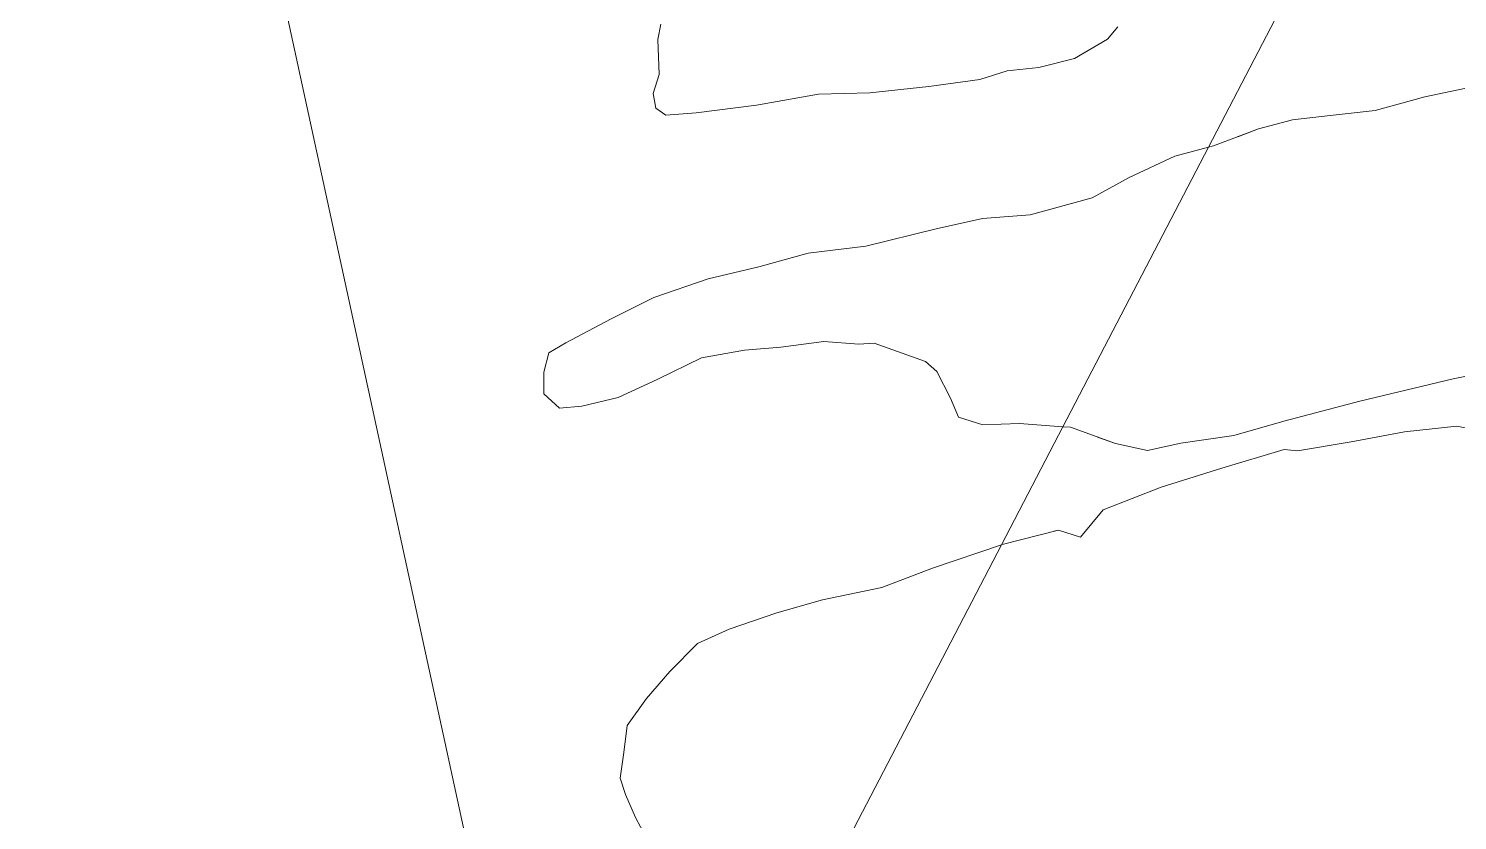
# Model space of a CAD drawing. Header units: metres. Extents: x 112942 to 118371, y 496117 to 499046.
# Drawn here: x 114179.6 to 114385.1, y 497804.7 to 497918.6 of the extents above; entities that cross this region are included whole.
import ezdxf

# ---------------------------------------------------------------- set-up
doc = ezdxf.new("R2010")
doc.units = ezdxf.units.M
doc.layers.add('B-WE-OG-TOPOKAART-G', color=7, linetype='Continuous', lineweight=18)

msp = doc.modelspace()

# ---------------------------------------------------------------- linework, layer by layer
at = {"layer": 'B-WE-OG-TOPOKAART-G'}
for points in [[(114271.595, 497752.315, -1.147), (114255.927, 497722.219, -1.028), (114248.059, 497776.262, -0.9), (114205.073, 497974.31, -1.105), (114213.534, 497984.513, -1.105), (114218.623, 497991.923, -1.105), (114216.11, 498004.473, -1.105), (114208.745, 498009.446, -1.105), (114208.222, 498009.719, -1.105), (114204.979, 498009.393, -1.105), (114195.868, 498007.225, -1.105), (114182.96, 498004.417, -1.105), (114181.363, 498011.655, -0.977), (114187.183, 498013.563, -0.977), (114190.344, 498015.42, -1.007), (114191.168, 498018.245, -0.983), (114190.183, 498022.506, -0.973), (114187.465, 498029.205, -1.01), (114186.559, 498036.409, -1.017), (114184.12, 498049.401, -1.037), (114181.023, 498066.084, -1.073), (114178.744, 498074.257, -1.08)], [(114388.177, 497910.368, -0.913), (114380.393, 497908.76, -0.883), (114373.234, 497906.785, -0.9), (114366.774, 497906.041, -0.91), (114361.362, 497905.416, -0.91), (114356.472, 497904.141, -0.853), (114349.979, 497901.7, -0.84), (114349.271, 497901.508, -0.84), (114360.011, 497922.138, -1.101), (114362.993, 497922.751, -1.101), (114374.172, 497924.785, -1.101), (114389.201, 497927.979, -1.101)], [(114360.011, 497922.138, -1.101), (114349.271, 497901.508, -0.84), (114344.425, 497900.197, -0.84), (114337.847, 497897.136, -0.887), (114332.552, 497894.201, -0.87), (114323.612, 497891.775, -0.93), (114316.787, 497891.249, -0.91), (114310.091, 497889.763, -0.88), (114299.994, 497887.254, -0.91), (114291.709, 497886.271, -0.9), (114284.623, 497884.316, -0.883), (114277.309, 497882.574, -0.87), (114269.518, 497879.912, -0.927), (114263.378, 497876.813, -0.923), (114256.838, 497873.357, -0.89), (114254.411, 497871.951, -0.89), (114253.683, 497869.133, -0.903), (114253.691, 497866.013, -0.947), (114255.916, 497863.961, -0.947), (114259.139, 497864.257, -0.917), (114264.349, 497865.503, -0.953), (114270.089, 497868.121, -0.987), (114276.379, 497871.224, -0.98), (114282.52, 497872.305, -1.037), (114287.77, 497872.747, -1.013), (114293.949, 497873.552, -0.977), (114298.981, 497873.183, -0.947), (114301.194, 497873.344, -0.947), (114308.561, 497870.662, -0.947), (114310.212, 497869.237, -1.013), (114312.155, 497865.419, -1.033), (114313.338, 497862.679, -1.033), (114316.839, 497861.581, -1.013), (114322.086, 497861.793, -0.99), (114328.343, 497861.312, -1.024), (114319.506, 497844.339, -0.913), (114309.583, 497840.954, -0.94), (114302.31, 497838.188, -0.94), (114293.768, 497836.435, -0.94), (114287.213, 497834.558, -0.927), (114280.335, 497832.175, -0.927), (114275.778, 497830.116, -0.943), (114271.79, 497826.125, -0.963), (114268.45, 497822.217, -1.017), (114265.643, 497818.363, -1.087), (114265.175, 497814.437, -1.127), (114264.672, 497810.76, -1.15), (114265.414, 497808.399, -1.15), (114266.84, 497805.091, -1.143), (114268.998, 497801.076, -1.09)], [(114336.215, 497918.803, -0.857), (114334.754, 497917.04, -0.973), (114330, 497914.256, -1.027), (114324.849, 497912.957, -1.023), (114320.333, 497912.501, -1.053), (114316.363, 497911.233, -0.967), (114309.068, 497910.249, -0.877), (114300.564, 497909.342, -0.927), (114293.171, 497909.11, -0.973), (114284.255, 497907.563, -1), (114275.602, 497906.424, -0.987), (114271.242, 497906.102, -0.993), (114269.791, 497907.099, -0.993), (114269.423, 497909.203, -0.957), (114270.257, 497911.949, -0.997), (114270.075, 497916.973, -1.003), (114270.509, 497919.184, -1.003)], [(114270.509, 497919.184, -1.003), (114270.075, 497916.973, -1.003), (114270.257, 497911.949, -0.997), (114269.423, 497909.203, -0.957), (114269.791, 497907.099, -0.993), (114271.242, 497906.102, -0.993), (114275.602, 497906.424, -0.987), (114284.255, 497907.563, -1), (114293.171, 497909.11, -0.973), (114300.564, 497909.342, -0.927), (114309.068, 497910.249, -0.877), (114316.363, 497911.233, -0.967), (114320.333, 497912.501, -1.053), (114324.849, 497912.957, -1.023), (114330, 497914.256, -1.027), (114334.754, 497917.04, -0.973), (114336.215, 497918.803, -0.857)], [(114328.343, 497861.312, -1.024), (114349.271, 497901.508, -0.84), (114349.979, 497901.7, -0.84), (114356.472, 497904.141, -0.853), (114361.362, 497905.416, -0.91), (114366.774, 497906.041, -0.91), (114373.234, 497906.785, -0.9), (114380.393, 497908.76, -0.883), (114388.177, 497910.368, -0.913)], [(114353.481, 497903.017, -0.847), (114356.472, 497904.141, -0.853), (114361.362, 497905.416, -0.91), (114366.774, 497906.041, -0.91), (114373.234, 497906.785, -0.9), (114380.393, 497908.76, -0.883), (114388.177, 497910.368, -0.913)], [(114388.177, 497910.368, -0.913), (114380.393, 497908.76, -0.883), (114373.234, 497906.785, -0.9), (114366.774, 497906.041, -0.91), (114361.362, 497905.416, -0.91), (114356.472, 497904.141, -0.853), (114353.481, 497903.017, -0.847)], [(114349.271, 497901.508, -0.84), (114328.343, 497861.312, -1.024), (114322.086, 497861.793, -0.99), (114316.839, 497861.581, -1.013), (114313.338, 497862.679, -1.033), (114312.155, 497865.419, -1.033), (114310.212, 497869.237, -1.013), (114308.561, 497870.662, -0.947), (114301.194, 497873.344, -0.947), (114298.981, 497873.183, -0.947), (114293.949, 497873.552, -0.977), (114287.77, 497872.747, -1.013), (114282.52, 497872.305, -1.037), (114276.379, 497871.224, -0.98), (114270.089, 497868.121, -0.987), (114264.349, 497865.503, -0.953), (114259.139, 497864.257, -0.917), (114255.916, 497863.961, -0.947), (114253.691, 497866.013, -0.947), (114253.683, 497869.133, -0.903), (114254.411, 497871.951, -0.89), (114256.838, 497873.357, -0.89), (114263.378, 497876.813, -0.923), (114269.518, 497879.912, -0.927), (114277.309, 497882.574, -0.87), (114284.623, 497884.316, -0.883), (114291.709, 497886.271, -0.9), (114299.994, 497887.254, -0.91), (114310.091, 497889.763, -0.88), (114316.787, 497891.249, -0.91), (114323.612, 497891.775, -0.93), (114332.552, 497894.201, -0.87), (114337.847, 497897.136, -0.887), (114344.425, 497900.197, -0.84), (114349.271, 497901.508, -0.84)], [(114386.931, 497860.996, -1), (114384.977, 497861.38, -1), (114377.445, 497860.547, -1), (114369.817, 497859.119, -0.987), (114362.069, 497857.831, -0.96), (114360.138, 497858.051, -0.96), (114351.186, 497855.352, -0.99), (114342.45, 497852.617, -1.013), (114334.134, 497849.348, -1), (114330.86, 497845.408, -0.993), (114327.694, 497846.446, -0.94), (114319.582, 497844.365, -0.913), (114319.506, 497844.339, -0.913), (114328.343, 497861.312, -1.024), (114329.408, 497861.23, -1.03), (114335.89, 497858.873, -1.003), (114340.522, 497857.894, -1.043), (114345.288, 497858.941, -0.977), (114352.937, 497860.025, -1.007), (114360.111, 497862.096, -1.013), (114371.036, 497864.975, -1.013), (114384.471, 497868.191, -1.053), (114396.623, 497870.616, -1.057)], [(114396.623, 497870.616, -1.057), (114384.471, 497868.191, -1.053), (114371.036, 497864.975, -1.013), (114360.111, 497862.096, -1.013), (114352.937, 497860.025, -1.007), (114345.288, 497858.941, -0.977), (114340.522, 497857.894, -1.043), (114335.89, 497858.873, -1.003), (114329.408, 497861.23, -1.03), (114328.343, 497861.312, -1.024)], [(114396.623, 497870.616, -1.057), (114384.471, 497868.191, -1.053), (114371.036, 497864.975, -1.013), (114360.111, 497862.096, -1.013), (114352.937, 497860.025, -1.007), (114345.288, 497858.941, -0.977), (114340.522, 497857.894, -1.043), (114335.89, 497858.873, -1.003), (114333.331, 497859.804, -1.014)], [(114333.331, 497859.804, -1.014), (114335.89, 497858.873, -1.003), (114340.522, 497857.894, -1.043), (114345.288, 497858.941, -0.977), (114352.937, 497860.025, -1.007), (114360.111, 497862.096, -1.013), (114371.036, 497864.975, -1.013), (114384.471, 497868.191, -1.053), (114396.623, 497870.616, -1.057)], [(114271.595, 497752.315, -1.147), (114319.506, 497844.339, -0.913), (114319.582, 497844.365, -0.913), (114327.694, 497846.446, -0.94), (114330.86, 497845.408, -0.993), (114334.134, 497849.348, -1), (114342.45, 497852.617, -1.013), (114351.186, 497855.352, -0.99), (114360.138, 497858.051, -0.96), (114362.069, 497857.831, -0.96), (114369.817, 497859.119, -0.987), (114377.445, 497860.547, -1), (114384.977, 497861.38, -1), (114386.931, 497860.996, -1)], [(114327.021, 497846.273, -0.938), (114327.694, 497846.446, -0.94), (114330.86, 497845.408, -0.993), (114334.134, 497849.348, -1), (114342.45, 497852.617, -1.013), (114351.186, 497855.352, -0.99), (114360.138, 497858.051, -0.96), (114362.069, 497857.831, -0.96), (114369.817, 497859.119, -0.987), (114377.445, 497860.547, -1), (114384.977, 497861.38, -1), (114386.931, 497860.996, -1)], [(114386.931, 497860.996, -1), (114384.977, 497861.38, -1), (114377.445, 497860.547, -1), (114369.817, 497859.119, -0.987), (114362.069, 497857.831, -0.96), (114360.138, 497858.051, -0.96), (114351.186, 497855.352, -0.99), (114342.45, 497852.617, -1.013), (114334.134, 497849.348, -1), (114330.86, 497845.408, -0.993), (114327.694, 497846.446, -0.94), (114327.021, 497846.273, -0.938)], [(114268.998, 497801.076, -1.09), (114266.84, 497805.091, -1.143), (114265.414, 497808.399, -1.15), (114264.672, 497810.76, -1.15), (114265.175, 497814.437, -1.127), (114265.643, 497818.363, -1.087), (114268.45, 497822.217, -1.017), (114271.79, 497826.125, -0.963), (114275.778, 497830.116, -0.943), (114280.335, 497832.175, -0.927), (114287.213, 497834.558, -0.927), (114293.768, 497836.435, -0.94), (114302.31, 497838.188, -0.94), (114309.583, 497840.954, -0.94), (114319.506, 497844.339, -0.913)], [(114319.506, 497844.339, -0.913), (114271.595, 497752.315, -1.147)]]:
    msp.add_polyline3d(points, dxfattribs=at)

doc.saveas('drawing.dxf')
